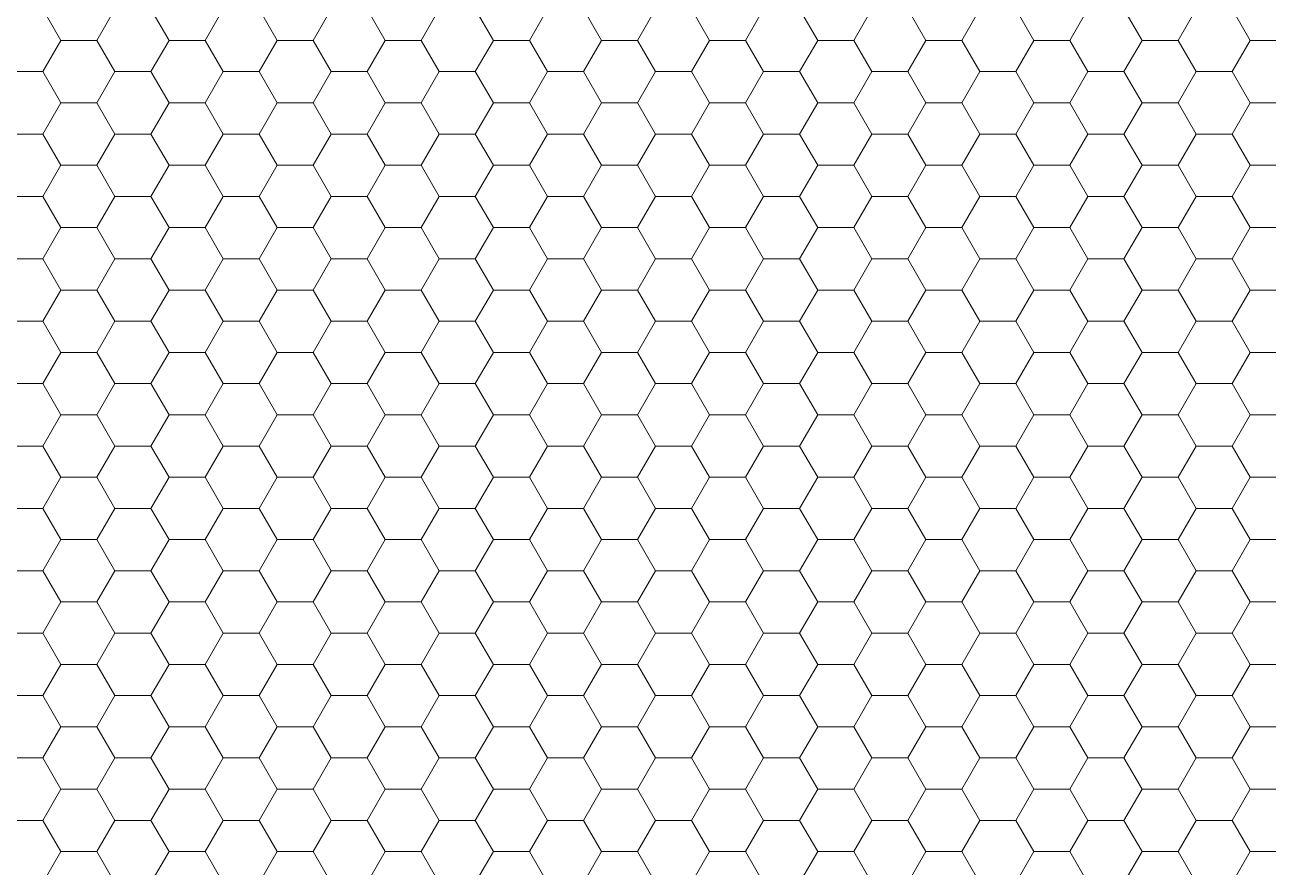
# Model space of a CAD drawing. Header units: inches. Extents: x 59 to 241, y -1 to 185.
# Drawn here: x 91.5 to 126, y 109.55 to 132.93 of the extents above; entities that cross this region are included whole.
import ezdxf

# ---------------------------------------------------------------- set-up
doc = ezdxf.new("R2010")
doc.units = ezdxf.units.IN
doc.header["$MEASUREMENT"] = 0
doc.layers.get('0').update_dxf_attribs({"lineweight": 0})

msp = doc.modelspace()

# ---------------------------------------------------------------- linework, layer by layer
at = {"color": 251, "linetype": 'Continuous', "lineweight": 0, "flags": 128}
for points in [[(93.5, 134.234), (92.5, 134.234), (92, 133.368), (92.5, 132.502), (93.5, 132.502), (94, 133.368)], [(96.5, 134.234), (95.5, 134.234), (95, 133.368), (95.5, 132.502), (96.5, 132.502), (97, 133.368)], [(99.5, 134.234), (98.5, 134.234), (98, 133.368), (98.5, 132.502), (99.5, 132.502), (100, 133.368)], [(102.5, 134.234), (101.5, 134.234), (101, 133.368), (101.5, 132.502), (102.5, 132.502), (103, 133.368)], [(105.5, 134.234), (104.5, 134.234), (104, 133.368), (104.5, 132.502), (105.5, 132.502), (106, 133.368)], [(108.5, 134.234), (107.5, 134.234), (107, 133.368), (107.5, 132.502), (108.5, 132.502), (109, 133.368)], [(111.5, 134.234), (110.5, 134.234), (110, 133.368), (110.5, 132.502), (111.5, 132.502), (112, 133.368)], [(114.5, 134.234), (113.5, 134.234), (113, 133.368), (113.5, 132.502), (114.5, 132.502), (115, 133.368)], [(117.5, 134.234), (116.5, 134.234), (116, 133.368), (116.5, 132.502), (117.5, 132.502), (118, 133.368)], [(120.5, 134.234), (119.5, 134.234), (119, 133.368), (119.5, 132.502), (120.5, 132.502), (121, 133.368)], [(123.5, 134.234), (122.5, 134.234), (122, 133.368), (122.5, 132.502), (123.5, 132.502), (124, 133.368)], [(126.5, 134.234), (125.5, 134.234), (125, 133.368), (125.5, 132.502), (126.5, 132.502), (127, 133.368)], [(92, 133.368), (91, 133.368), (90.5, 132.502), (91, 131.636), (92, 131.636), (92.5, 132.502)], [(95, 133.368), (94, 133.368), (93.5, 132.502), (94, 131.636), (95, 131.636), (95.5, 132.502)], [(98, 133.368), (97, 133.368), (96.5, 132.502), (97, 131.636), (98, 131.636), (98.5, 132.502)], [(101, 133.368), (100, 133.368), (99.5, 132.502), (100, 131.636), (101, 131.636), (101.5, 132.502)], [(104, 133.368), (103, 133.368), (102.5, 132.502), (103, 131.636), (104, 131.636), (104.5, 132.502)], [(107, 133.368), (106, 133.368), (105.5, 132.502), (106, 131.636), (107, 131.636), (107.5, 132.502)], [(110, 133.368), (109, 133.368), (108.5, 132.502), (109, 131.636), (110, 131.636), (110.5, 132.502)], [(113, 133.368), (112, 133.368), (111.5, 132.502), (112, 131.636), (113, 131.636), (113.5, 132.502)], [(116, 133.368), (115, 133.368), (114.5, 132.502), (115, 131.636), (116, 131.636), (116.5, 132.502)], [(119, 133.368), (118, 133.368), (117.5, 132.502), (118, 131.636), (119, 131.636), (119.5, 132.502)], [(122, 133.368), (121, 133.368), (120.5, 132.502), (121, 131.636), (122, 131.636), (122.5, 132.502)], [(125, 133.368), (124, 133.368), (123.5, 132.502), (124, 131.636), (125, 131.636), (125.5, 132.502)], [(93.5, 132.502), (92.5, 132.502), (92, 131.636), (92.5, 130.77), (93.5, 130.77), (94, 131.636)], [(96.5, 132.502), (95.5, 132.502), (95, 131.636), (95.5, 130.77), (96.5, 130.77), (97, 131.636)], [(99.5, 132.502), (98.5, 132.502), (98, 131.636), (98.5, 130.77), (99.5, 130.77), (100, 131.636)], [(102.5, 132.502), (101.5, 132.502), (101, 131.636), (101.5, 130.77), (102.5, 130.77), (103, 131.636)], [(105.5, 132.502), (104.5, 132.502), (104, 131.636), (104.5, 130.77), (105.5, 130.77), (106, 131.636)], [(108.5, 132.502), (107.5, 132.502), (107, 131.636), (107.5, 130.77), (108.5, 130.77), (109, 131.636)], [(111.5, 132.502), (110.5, 132.502), (110, 131.636), (110.5, 130.77), (111.5, 130.77), (112, 131.636)], [(114.5, 132.502), (113.5, 132.502), (113, 131.636), (113.5, 130.77), (114.5, 130.77), (115, 131.636)], [(117.5, 132.502), (116.5, 132.502), (116, 131.636), (116.5, 130.77), (117.5, 130.77), (118, 131.636)], [(120.5, 132.502), (119.5, 132.502), (119, 131.636), (119.5, 130.77), (120.5, 130.77), (121, 131.636)], [(123.5, 132.502), (122.5, 132.502), (122, 131.636), (122.5, 130.77), (123.5, 130.77), (124, 131.636)], [(126.5, 132.502), (125.5, 132.502), (125, 131.636), (125.5, 130.77), (126.5, 130.77), (127, 131.636)], [(92, 131.636), (91, 131.636), (90.5, 130.77), (91, 129.904), (92, 129.904), (92.5, 130.77)], [(95, 131.636), (94, 131.636), (93.5, 130.77), (94, 129.904), (95, 129.904), (95.5, 130.77)], [(98, 131.636), (97, 131.636), (96.5, 130.77), (97, 129.904), (98, 129.904), (98.5, 130.77)], [(101, 131.636), (100, 131.636), (99.5, 130.77), (100, 129.904), (101, 129.904), (101.5, 130.77)], [(104, 131.636), (103, 131.636), (102.5, 130.77), (103, 129.904), (104, 129.904), (104.5, 130.77)], [(107, 131.636), (106, 131.636), (105.5, 130.77), (106, 129.904), (107, 129.904), (107.5, 130.77)], [(110, 131.636), (109, 131.636), (108.5, 130.77), (109, 129.904), (110, 129.904), (110.5, 130.77)], [(113, 131.636), (112, 131.636), (111.5, 130.77), (112, 129.904), (113, 129.904), (113.5, 130.77)], [(116, 131.636), (115, 131.636), (114.5, 130.77), (115, 129.904), (116, 129.904), (116.5, 130.77)], [(119, 131.636), (118, 131.636), (117.5, 130.77), (118, 129.904), (119, 129.904), (119.5, 130.77)], [(122, 131.636), (121, 131.636), (120.5, 130.77), (121, 129.904), (122, 129.904), (122.5, 130.77)], [(125, 131.636), (124, 131.636), (123.5, 130.77), (124, 129.904), (125, 129.904), (125.5, 130.77)], [(93.5, 130.77), (92.5, 130.77), (92, 129.904), (92.5, 129.038), (93.5, 129.038), (94, 129.904)], [(96.5, 130.77), (95.5, 130.77), (95, 129.904), (95.5, 129.038), (96.5, 129.038), (97, 129.904)], [(99.5, 130.77), (98.5, 130.77), (98, 129.904), (98.5, 129.038), (99.5, 129.038), (100, 129.904)], [(102.5, 130.77), (101.5, 130.77), (101, 129.904), (101.5, 129.038), (102.5, 129.038), (103, 129.904)], [(105.5, 130.77), (104.5, 130.77), (104, 129.904), (104.5, 129.038), (105.5, 129.038), (106, 129.904)], [(108.5, 130.77), (107.5, 130.77), (107, 129.904), (107.5, 129.038), (108.5, 129.038), (109, 129.904)], [(111.5, 130.77), (110.5, 130.77), (110, 129.904), (110.5, 129.038), (111.5, 129.038), (112, 129.904)], [(114.5, 130.77), (113.5, 130.77), (113, 129.904), (113.5, 129.038), (114.5, 129.038), (115, 129.904)], [(117.5, 130.77), (116.5, 130.77), (116, 129.904), (116.5, 129.038), (117.5, 129.038), (118, 129.904)], [(120.5, 130.77), (119.5, 130.77), (119, 129.904), (119.5, 129.038), (120.5, 129.038), (121, 129.904)], [(123.5, 130.77), (122.5, 130.77), (122, 129.904), (122.5, 129.038), (123.5, 129.038), (124, 129.904)], [(126.5, 130.77), (125.5, 130.77), (125, 129.904), (125.5, 129.038), (126.5, 129.038), (127, 129.904)], [(92, 129.904), (91, 129.904), (90.5, 129.038), (91, 128.172), (92, 128.172), (92.5, 129.038)], [(95, 129.904), (94, 129.904), (93.5, 129.038), (94, 128.172), (95, 128.172), (95.5, 129.038)], [(98, 129.904), (97, 129.904), (96.5, 129.038), (97, 128.172), (98, 128.172), (98.5, 129.038)], [(101, 129.904), (100, 129.904), (99.5, 129.038), (100, 128.172), (101, 128.172), (101.5, 129.038)], [(104, 129.904), (103, 129.904), (102.5, 129.038), (103, 128.172), (104, 128.172), (104.5, 129.038)], [(107, 129.904), (106, 129.904), (105.5, 129.038), (106, 128.172), (107, 128.172), (107.5, 129.038)], [(110, 129.904), (109, 129.904), (108.5, 129.038), (109, 128.172), (110, 128.172), (110.5, 129.038)], [(113, 129.904), (112, 129.904), (111.5, 129.038), (112, 128.172), (113, 128.172), (113.5, 129.038)], [(116, 129.904), (115, 129.904), (114.5, 129.038), (115, 128.172), (116, 128.172), (116.5, 129.038)], [(119, 129.904), (118, 129.904), (117.5, 129.038), (118, 128.172), (119, 128.172), (119.5, 129.038)], [(122, 129.904), (121, 129.904), (120.5, 129.038), (121, 128.172), (122, 128.172), (122.5, 129.038)], [(125, 129.904), (124, 129.904), (123.5, 129.038), (124, 128.172), (125, 128.172), (125.5, 129.038)], [(93.5, 129.038), (92.5, 129.038), (92, 128.172), (92.5, 127.306), (93.5, 127.306), (94, 128.172)], [(96.5, 129.038), (95.5, 129.038), (95, 128.172), (95.5, 127.306), (96.5, 127.306), (97, 128.172)], [(99.5, 129.038), (98.5, 129.038), (98, 128.172), (98.5, 127.306), (99.5, 127.306), (100, 128.172)], [(102.5, 129.038), (101.5, 129.038), (101, 128.172), (101.5, 127.306), (102.5, 127.306), (103, 128.172)], [(105.5, 129.038), (104.5, 129.038), (104, 128.172), (104.5, 127.306), (105.5, 127.306), (106, 128.172)], [(108.5, 129.038), (107.5, 129.038), (107, 128.172), (107.5, 127.306), (108.5, 127.306), (109, 128.172)], [(111.5, 129.038), (110.5, 129.038), (110, 128.172), (110.5, 127.306), (111.5, 127.306), (112, 128.172)], [(114.5, 129.038), (113.5, 129.038), (113, 128.172), (113.5, 127.306), (114.5, 127.306), (115, 128.172)], [(117.5, 129.038), (116.5, 129.038), (116, 128.172), (116.5, 127.306), (117.5, 127.306), (118, 128.172)], [(120.5, 129.038), (119.5, 129.038), (119, 128.172), (119.5, 127.306), (120.5, 127.306), (121, 128.172)], [(123.5, 129.038), (122.5, 129.038), (122, 128.172), (122.5, 127.306), (123.5, 127.306), (124, 128.172)], [(126.5, 129.038), (125.5, 129.038), (125, 128.172), (125.5, 127.306), (126.5, 127.306), (127, 128.172)], [(92, 128.172), (91, 128.172), (90.5, 127.306), (91, 126.44), (92, 126.44), (92.5, 127.306)], [(95, 128.172), (94, 128.172), (93.5, 127.306), (94, 126.44), (95, 126.44), (95.5, 127.306)], [(98, 128.172), (97, 128.172), (96.5, 127.306), (97, 126.44), (98, 126.44), (98.5, 127.306)], [(101, 128.172), (100, 128.172), (99.5, 127.306), (100, 126.44), (101, 126.44), (101.5, 127.306)], [(104, 128.172), (103, 128.172), (102.5, 127.306), (103, 126.44), (104, 126.44), (104.5, 127.306)], [(107, 128.172), (106, 128.172), (105.5, 127.306), (106, 126.44), (107, 126.44), (107.5, 127.306)], [(110, 128.172), (109, 128.172), (108.5, 127.306), (109, 126.44), (110, 126.44), (110.5, 127.306)], [(113, 128.172), (112, 128.172), (111.5, 127.306), (112, 126.44), (113, 126.44), (113.5, 127.306)], [(116, 128.172), (115, 128.172), (114.5, 127.306), (115, 126.44), (116, 126.44), (116.5, 127.306)], [(119, 128.172), (118, 128.172), (117.5, 127.306), (118, 126.44), (119, 126.44), (119.5, 127.306)], [(122, 128.172), (121, 128.172), (120.5, 127.306), (121, 126.44), (122, 126.44), (122.5, 127.306)], [(125, 128.172), (124, 128.172), (123.5, 127.306), (124, 126.44), (125, 126.44), (125.5, 127.306)], [(93.5, 127.306), (92.5, 127.306), (92, 126.44), (92.5, 125.574), (93.5, 125.574), (94, 126.44)], [(96.5, 127.306), (95.5, 127.306), (95, 126.44), (95.5, 125.574), (96.5, 125.574), (97, 126.44)], [(99.5, 127.306), (98.5, 127.306), (98, 126.44), (98.5, 125.574), (99.5, 125.574), (100, 126.44)], [(102.5, 127.306), (101.5, 127.306), (101, 126.44), (101.5, 125.574), (102.5, 125.574), (103, 126.44)], [(105.5, 127.306), (104.5, 127.306), (104, 126.44), (104.5, 125.574), (105.5, 125.574), (106, 126.44)], [(108.5, 127.306), (107.5, 127.306), (107, 126.44), (107.5, 125.574), (108.5, 125.574), (109, 126.44)], [(111.5, 127.306), (110.5, 127.306), (110, 126.44), (110.5, 125.574), (111.5, 125.574), (112, 126.44)], [(114.5, 127.306), (113.5, 127.306), (113, 126.44), (113.5, 125.574), (114.5, 125.574), (115, 126.44)], [(117.5, 127.306), (116.5, 127.306), (116, 126.44), (116.5, 125.574), (117.5, 125.574), (118, 126.44)], [(120.5, 127.306), (119.5, 127.306), (119, 126.44), (119.5, 125.574), (120.5, 125.574), (121, 126.44)], [(123.5, 127.306), (122.5, 127.306), (122, 126.44), (122.5, 125.574), (123.5, 125.574), (124, 126.44)], [(126.5, 127.306), (125.5, 127.306), (125, 126.44), (125.5, 125.574), (126.5, 125.574), (127, 126.44)], [(92, 126.44), (91, 126.44), (90.5, 125.574), (91, 124.708), (92, 124.708), (92.5, 125.574)], [(95, 126.44), (94, 126.44), (93.5, 125.574), (94, 124.708), (95, 124.708), (95.5, 125.574)], [(98, 126.44), (97, 126.44), (96.5, 125.574), (97, 124.708), (98, 124.708), (98.5, 125.574)], [(101, 126.44), (100, 126.44), (99.5, 125.574), (100, 124.708), (101, 124.708), (101.5, 125.574)], [(104, 126.44), (103, 126.44), (102.5, 125.574), (103, 124.708), (104, 124.708), (104.5, 125.574)], [(107, 126.44), (106, 126.44), (105.5, 125.574), (106, 124.708), (107, 124.708), (107.5, 125.574)], [(110, 126.44), (109, 126.44), (108.5, 125.574), (109, 124.708), (110, 124.708), (110.5, 125.574)], [(113, 126.44), (112, 126.44), (111.5, 125.574), (112, 124.708), (113, 124.708), (113.5, 125.574)], [(116, 126.44), (115, 126.44), (114.5, 125.574), (115, 124.708), (116, 124.708), (116.5, 125.574)], [(119, 126.44), (118, 126.44), (117.5, 125.574), (118, 124.708), (119, 124.708), (119.5, 125.574)], [(122, 126.44), (121, 126.44), (120.5, 125.574), (121, 124.708), (122, 124.708), (122.5, 125.574)], [(125, 126.44), (124, 126.44), (123.5, 125.574), (124, 124.708), (125, 124.708), (125.5, 125.574)], [(93.5, 125.574), (92.5, 125.574), (92, 124.708), (92.5, 123.842), (93.5, 123.842), (94, 124.708)], [(96.5, 125.574), (95.5, 125.574), (95, 124.708), (95.5, 123.842), (96.5, 123.842), (97, 124.708)], [(99.5, 125.574), (98.5, 125.574), (98, 124.708), (98.5, 123.842), (99.5, 123.842), (100, 124.708)], [(102.5, 125.574), (101.5, 125.574), (101, 124.708), (101.5, 123.842), (102.5, 123.842), (103, 124.708)], [(105.5, 125.574), (104.5, 125.574), (104, 124.708), (104.5, 123.842), (105.5, 123.842), (106, 124.708)], [(108.5, 125.574), (107.5, 125.574), (107, 124.708), (107.5, 123.842), (108.5, 123.842), (109, 124.708)], [(111.5, 125.574), (110.5, 125.574), (110, 124.708), (110.5, 123.842), (111.5, 123.842), (112, 124.708)], [(114.5, 125.574), (113.5, 125.574), (113, 124.708), (113.5, 123.842), (114.5, 123.842), (115, 124.708)], [(117.5, 125.574), (116.5, 125.574), (116, 124.708), (116.5, 123.842), (117.5, 123.842), (118, 124.708)], [(120.5, 125.574), (119.5, 125.574), (119, 124.708), (119.5, 123.842), (120.5, 123.842), (121, 124.708)], [(123.5, 125.574), (122.5, 125.574), (122, 124.708), (122.5, 123.842), (123.5, 123.842), (124, 124.708)], [(126.5, 125.574), (125.5, 125.574), (125, 124.708), (125.5, 123.842), (126.5, 123.842), (127, 124.708)], [(92, 124.708), (91, 124.708), (90.5, 123.842), (91, 122.976), (92, 122.976), (92.5, 123.842)], [(95, 124.708), (94, 124.708), (93.5, 123.842), (94, 122.976), (95, 122.976), (95.5, 123.842)], [(98, 124.708), (97, 124.708), (96.5, 123.842), (97, 122.976), (98, 122.976), (98.5, 123.842)], [(101, 124.708), (100, 124.708), (99.5, 123.842), (100, 122.976), (101, 122.976), (101.5, 123.842)], [(104, 124.708), (103, 124.708), (102.5, 123.842), (103, 122.976), (104, 122.976), (104.5, 123.842)], [(107, 124.708), (106, 124.708), (105.5, 123.842), (106, 122.976), (107, 122.976), (107.5, 123.842)], [(110, 124.708), (109, 124.708), (108.5, 123.842), (109, 122.976), (110, 122.976), (110.5, 123.842)], [(113, 124.708), (112, 124.708), (111.5, 123.842), (112, 122.976), (113, 122.976), (113.5, 123.842)], [(116, 124.708), (115, 124.708), (114.5, 123.842), (115, 122.976), (116, 122.976), (116.5, 123.842)], [(119, 124.708), (118, 124.708), (117.5, 123.842), (118, 122.976), (119, 122.976), (119.5, 123.842)], [(122, 124.708), (121, 124.708), (120.5, 123.842), (121, 122.976), (122, 122.976), (122.5, 123.842)], [(125, 124.708), (124, 124.708), (123.5, 123.842), (124, 122.976), (125, 122.976), (125.5, 123.842)], [(93.5, 123.842), (92.5, 123.842), (92, 122.976), (92.5, 122.11), (93.5, 122.11), (94, 122.976)], [(96.5, 123.842), (95.5, 123.842), (95, 122.976), (95.5, 122.11), (96.5, 122.11), (97, 122.976)], [(99.5, 123.842), (98.5, 123.842), (98, 122.976), (98.5, 122.11), (99.5, 122.11), (100, 122.976)], [(102.5, 123.842), (101.5, 123.842), (101, 122.976), (101.5, 122.11), (102.5, 122.11), (103, 122.976)], [(105.5, 123.842), (104.5, 123.842), (104, 122.976), (104.5, 122.11), (105.5, 122.11), (106, 122.976)], [(108.5, 123.842), (107.5, 123.842), (107, 122.976), (107.5, 122.11), (108.5, 122.11), (109, 122.976)], [(111.5, 123.842), (110.5, 123.842), (110, 122.976), (110.5, 122.11), (111.5, 122.11), (112, 122.976)], [(114.5, 123.842), (113.5, 123.842), (113, 122.976), (113.5, 122.11), (114.5, 122.11), (115, 122.976)], [(117.5, 123.842), (116.5, 123.842), (116, 122.976), (116.5, 122.11), (117.5, 122.11), (118, 122.976)], [(120.5, 123.842), (119.5, 123.842), (119, 122.976), (119.5, 122.11), (120.5, 122.11), (121, 122.976)], [(123.5, 123.842), (122.5, 123.842), (122, 122.976), (122.5, 122.11), (123.5, 122.11), (124, 122.976)], [(126.5, 123.842), (125.5, 123.842), (125, 122.976), (125.5, 122.11), (126.5, 122.11), (127, 122.976)], [(92, 122.976), (91, 122.976), (90.5, 122.11), (91, 121.243), (92, 121.243), (92.5, 122.11)], [(95, 122.976), (94, 122.976), (93.5, 122.11), (94, 121.243), (95, 121.243), (95.5, 122.11)], [(98, 122.976), (97, 122.976), (96.5, 122.11), (97, 121.243), (98, 121.243), (98.5, 122.11)], [(101, 122.976), (100, 122.976), (99.5, 122.11), (100, 121.243), (101, 121.243), (101.5, 122.11)], [(104, 122.976), (103, 122.976), (102.5, 122.11), (103, 121.243), (104, 121.243), (104.5, 122.11)], [(107, 122.976), (106, 122.976), (105.5, 122.11), (106, 121.243), (107, 121.243), (107.5, 122.11)], [(110, 122.976), (109, 122.976), (108.5, 122.11), (109, 121.243), (110, 121.243), (110.5, 122.11)], [(113, 122.976), (112, 122.976), (111.5, 122.11), (112, 121.243), (113, 121.243), (113.5, 122.11)], [(116, 122.976), (115, 122.976), (114.5, 122.11), (115, 121.243), (116, 121.243), (116.5, 122.11)], [(119, 122.976), (118, 122.976), (117.5, 122.11), (118, 121.243), (119, 121.243), (119.5, 122.11)], [(122, 122.976), (121, 122.976), (120.5, 122.11), (121, 121.243), (122, 121.243), (122.5, 122.11)], [(125, 122.976), (124, 122.976), (123.5, 122.11), (124, 121.243), (125, 121.243), (125.5, 122.11)], [(93.5, 122.11), (92.5, 122.11), (92, 121.243), (92.5, 120.377), (93.5, 120.377), (94, 121.243)], [(96.5, 122.11), (95.5, 122.11), (95, 121.243), (95.5, 120.377), (96.5, 120.377), (97, 121.243)], [(99.5, 122.11), (98.5, 122.11), (98, 121.243), (98.5, 120.377), (99.5, 120.377), (100, 121.243)], [(102.5, 122.11), (101.5, 122.11), (101, 121.243), (101.5, 120.377), (102.5, 120.377), (103, 121.243)], [(105.5, 122.11), (104.5, 122.11), (104, 121.243), (104.5, 120.377), (105.5, 120.377), (106, 121.243)], [(108.5, 122.11), (107.5, 122.11), (107, 121.243), (107.5, 120.377), (108.5, 120.377), (109, 121.243)], [(111.5, 122.11), (110.5, 122.11), (110, 121.243), (110.5, 120.377), (111.5, 120.377), (112, 121.243)], [(114.5, 122.11), (113.5, 122.11), (113, 121.243), (113.5, 120.377), (114.5, 120.377), (115, 121.243)], [(117.5, 122.11), (116.5, 122.11), (116, 121.243), (116.5, 120.377), (117.5, 120.377), (118, 121.243)], [(120.5, 122.11), (119.5, 122.11), (119, 121.243), (119.5, 120.377), (120.5, 120.377), (121, 121.243)], [(123.5, 122.11), (122.5, 122.11), (122, 121.243), (122.5, 120.377), (123.5, 120.377), (124, 121.243)], [(126.5, 122.11), (125.5, 122.11), (125, 121.243), (125.5, 120.377), (126.5, 120.377), (127, 121.243)], [(92, 121.243), (91, 121.243), (90.5, 120.377), (91, 119.511), (92, 119.511), (92.5, 120.377)], [(95, 121.243), (94, 121.243), (93.5, 120.377), (94, 119.511), (95, 119.511), (95.5, 120.377)], [(98, 121.243), (97, 121.243), (96.5, 120.377), (97, 119.511), (98, 119.511), (98.5, 120.377)], [(101, 121.243), (100, 121.243), (99.5, 120.377), (100, 119.511), (101, 119.511), (101.5, 120.377)], [(104, 121.243), (103, 121.243), (102.5, 120.377), (103, 119.511), (104, 119.511), (104.5, 120.377)], [(107, 121.243), (106, 121.243), (105.5, 120.377), (106, 119.511), (107, 119.511), (107.5, 120.377)], [(110, 121.243), (109, 121.243), (108.5, 120.377), (109, 119.511), (110, 119.511), (110.5, 120.377)], [(113, 121.243), (112, 121.243), (111.5, 120.377), (112, 119.511), (113, 119.511), (113.5, 120.377)], [(116, 121.243), (115, 121.243), (114.5, 120.377), (115, 119.511), (116, 119.511), (116.5, 120.377)], [(119, 121.243), (118, 121.243), (117.5, 120.377), (118, 119.511), (119, 119.511), (119.5, 120.377)], [(122, 121.243), (121, 121.243), (120.5, 120.377), (121, 119.511), (122, 119.511), (122.5, 120.377)], [(125, 121.243), (124, 121.243), (123.5, 120.377), (124, 119.511), (125, 119.511), (125.5, 120.377)], [(93.5, 120.377), (92.5, 120.377), (92, 119.511), (92.5, 118.645), (93.5, 118.645), (94, 119.511)], [(96.5, 120.377), (95.5, 120.377), (95, 119.511), (95.5, 118.645), (96.5, 118.645), (97, 119.511)], [(99.5, 120.377), (98.5, 120.377), (98, 119.511), (98.5, 118.645), (99.5, 118.645), (100, 119.511)], [(102.5, 120.377), (101.5, 120.377), (101, 119.511), (101.5, 118.645), (102.5, 118.645), (103, 119.511)], [(105.5, 120.377), (104.5, 120.377), (104, 119.511), (104.5, 118.645), (105.5, 118.645), (106, 119.511)], [(108.5, 120.377), (107.5, 120.377), (107, 119.511), (107.5, 118.645), (108.5, 118.645), (109, 119.511)], [(111.5, 120.377), (110.5, 120.377), (110, 119.511), (110.5, 118.645), (111.5, 118.645), (112, 119.511)], [(114.5, 120.377), (113.5, 120.377), (113, 119.511), (113.5, 118.645), (114.5, 118.645), (115, 119.511)], [(117.5, 120.377), (116.5, 120.377), (116, 119.511), (116.5, 118.645), (117.5, 118.645), (118, 119.511)], [(120.5, 120.377), (119.5, 120.377), (119, 119.511), (119.5, 118.645), (120.5, 118.645), (121, 119.511)], [(123.5, 120.377), (122.5, 120.377), (122, 119.511), (122.5, 118.645), (123.5, 118.645), (124, 119.511)], [(126.5, 120.377), (125.5, 120.377), (125, 119.511), (125.5, 118.645), (126.5, 118.645), (127, 119.511)], [(92, 119.511), (91, 119.511), (90.5, 118.645), (91, 117.779), (92, 117.779), (92.5, 118.645)], [(95, 119.511), (94, 119.511), (93.5, 118.645), (94, 117.779), (95, 117.779), (95.5, 118.645)], [(98, 119.511), (97, 119.511), (96.5, 118.645), (97, 117.779), (98, 117.779), (98.5, 118.645)], [(101, 119.511), (100, 119.511), (99.5, 118.645), (100, 117.779), (101, 117.779), (101.5, 118.645)], [(104, 119.511), (103, 119.511), (102.5, 118.645), (103, 117.779), (104, 117.779), (104.5, 118.645)], [(107, 119.511), (106, 119.511), (105.5, 118.645), (106, 117.779), (107, 117.779), (107.5, 118.645)], [(110, 119.511), (109, 119.511), (108.5, 118.645), (109, 117.779), (110, 117.779), (110.5, 118.645)], [(113, 119.511), (112, 119.511), (111.5, 118.645), (112, 117.779), (113, 117.779), (113.5, 118.645)], [(116, 119.511), (115, 119.511), (114.5, 118.645), (115, 117.779), (116, 117.779), (116.5, 118.645)], [(119, 119.511), (118, 119.511), (117.5, 118.645), (118, 117.779), (119, 117.779), (119.5, 118.645)], [(122, 119.511), (121, 119.511), (120.5, 118.645), (121, 117.779), (122, 117.779), (122.5, 118.645)], [(125, 119.511), (124, 119.511), (123.5, 118.645), (124, 117.779), (125, 117.779), (125.5, 118.645)], [(93.5, 118.645), (92.5, 118.645), (92, 117.779), (92.5, 116.913), (93.5, 116.913), (94, 117.779)], [(96.5, 118.645), (95.5, 118.645), (95, 117.779), (95.5, 116.913), (96.5, 116.913), (97, 117.779)], [(99.5, 118.645), (98.5, 118.645), (98, 117.779), (98.5, 116.913), (99.5, 116.913), (100, 117.779)], [(102.5, 118.645), (101.5, 118.645), (101, 117.779), (101.5, 116.913), (102.5, 116.913), (103, 117.779)], [(105.5, 118.645), (104.5, 118.645), (104, 117.779), (104.5, 116.913), (105.5, 116.913), (106, 117.779)], [(108.5, 118.645), (107.5, 118.645), (107, 117.779), (107.5, 116.913), (108.5, 116.913), (109, 117.779)], [(111.5, 118.645), (110.5, 118.645), (110, 117.779), (110.5, 116.913), (111.5, 116.913), (112, 117.779)], [(114.5, 118.645), (113.5, 118.645), (113, 117.779), (113.5, 116.913), (114.5, 116.913), (115, 117.779)], [(117.5, 118.645), (116.5, 118.645), (116, 117.779), (116.5, 116.913), (117.5, 116.913), (118, 117.779)], [(120.5, 118.645), (119.5, 118.645), (119, 117.779), (119.5, 116.913), (120.5, 116.913), (121, 117.779)], [(123.5, 118.645), (122.5, 118.645), (122, 117.779), (122.5, 116.913), (123.5, 116.913), (124, 117.779)], [(126.5, 118.645), (125.5, 118.645), (125, 117.779), (125.5, 116.913), (126.5, 116.913), (127, 117.779)], [(92, 117.779), (91, 117.779), (90.5, 116.913), (91, 116.047), (92, 116.047), (92.5, 116.913)], [(95, 117.779), (94, 117.779), (93.5, 116.913), (94, 116.047), (95, 116.047), (95.5, 116.913)], [(98, 117.779), (97, 117.779), (96.5, 116.913), (97, 116.047), (98, 116.047), (98.5, 116.913)], [(101, 117.779), (100, 117.779), (99.5, 116.913), (100, 116.047), (101, 116.047), (101.5, 116.913)], [(104, 117.779), (103, 117.779), (102.5, 116.913), (103, 116.047), (104, 116.047), (104.5, 116.913)], [(107, 117.779), (106, 117.779), (105.5, 116.913), (106, 116.047), (107, 116.047), (107.5, 116.913)], [(110, 117.779), (109, 117.779), (108.5, 116.913), (109, 116.047), (110, 116.047), (110.5, 116.913)], [(113, 117.779), (112, 117.779), (111.5, 116.913), (112, 116.047), (113, 116.047), (113.5, 116.913)], [(116, 117.779), (115, 117.779), (114.5, 116.913), (115, 116.047), (116, 116.047), (116.5, 116.913)], [(119, 117.779), (118, 117.779), (117.5, 116.913), (118, 116.047), (119, 116.047), (119.5, 116.913)], [(122, 117.779), (121, 117.779), (120.5, 116.913), (121, 116.047), (122, 116.047), (122.5, 116.913)], [(125, 117.779), (124, 117.779), (123.5, 116.913), (124, 116.047), (125, 116.047), (125.5, 116.913)], [(93.5, 116.913), (92.5, 116.913), (92, 116.047), (92.5, 115.181), (93.5, 115.181), (94, 116.047)], [(96.5, 116.913), (95.5, 116.913), (95, 116.047), (95.5, 115.181), (96.5, 115.181), (97, 116.047)], [(99.5, 116.913), (98.5, 116.913), (98, 116.047), (98.5, 115.181), (99.5, 115.181), (100, 116.047)], [(102.5, 116.913), (101.5, 116.913), (101, 116.047), (101.5, 115.181), (102.5, 115.181), (103, 116.047)], [(105.5, 116.913), (104.5, 116.913), (104, 116.047), (104.5, 115.181), (105.5, 115.181), (106, 116.047)], [(108.5, 116.913), (107.5, 116.913), (107, 116.047), (107.5, 115.181), (108.5, 115.181), (109, 116.047)], [(111.5, 116.913), (110.5, 116.913), (110, 116.047), (110.5, 115.181), (111.5, 115.181), (112, 116.047)], [(114.5, 116.913), (113.5, 116.913), (113, 116.047), (113.5, 115.181), (114.5, 115.181), (115, 116.047)], [(117.5, 116.913), (116.5, 116.913), (116, 116.047), (116.5, 115.181), (117.5, 115.181), (118, 116.047)], [(120.5, 116.913), (119.5, 116.913), (119, 116.047), (119.5, 115.181), (120.5, 115.181), (121, 116.047)], [(123.5, 116.913), (122.5, 116.913), (122, 116.047), (122.5, 115.181), (123.5, 115.181), (124, 116.047)], [(126.5, 116.913), (125.5, 116.913), (125, 116.047), (125.5, 115.181), (126.5, 115.181), (127, 116.047)], [(92, 116.047), (91, 116.047), (90.5, 115.181), (91, 114.315), (92, 114.315), (92.5, 115.181)], [(95, 116.047), (94, 116.047), (93.5, 115.181), (94, 114.315), (95, 114.315), (95.5, 115.181)], [(98, 116.047), (97, 116.047), (96.5, 115.181), (97, 114.315), (98, 114.315), (98.5, 115.181)], [(101, 116.047), (100, 116.047), (99.5, 115.181), (100, 114.315), (101, 114.315), (101.5, 115.181)], [(104, 116.047), (103, 116.047), (102.5, 115.181), (103, 114.315), (104, 114.315), (104.5, 115.181)], [(107, 116.047), (106, 116.047), (105.5, 115.181), (106, 114.315), (107, 114.315), (107.5, 115.181)], [(110, 116.047), (109, 116.047), (108.5, 115.181), (109, 114.315), (110, 114.315), (110.5, 115.181)], [(113, 116.047), (112, 116.047), (111.5, 115.181), (112, 114.315), (113, 114.315), (113.5, 115.181)], [(116, 116.047), (115, 116.047), (114.5, 115.181), (115, 114.315), (116, 114.315), (116.5, 115.181)], [(119, 116.047), (118, 116.047), (117.5, 115.181), (118, 114.315), (119, 114.315), (119.5, 115.181)], [(122, 116.047), (121, 116.047), (120.5, 115.181), (121, 114.315), (122, 114.315), (122.5, 115.181)], [(125, 116.047), (124, 116.047), (123.5, 115.181), (124, 114.315), (125, 114.315), (125.5, 115.181)], [(93.5, 115.181), (92.5, 115.181), (92, 114.315), (92.5, 113.449), (93.5, 113.449), (94, 114.315)], [(96.5, 115.181), (95.5, 115.181), (95, 114.315), (95.5, 113.449), (96.5, 113.449), (97, 114.315)], [(99.5, 115.181), (98.5, 115.181), (98, 114.315), (98.5, 113.449), (99.5, 113.449), (100, 114.315)], [(102.5, 115.181), (101.5, 115.181), (101, 114.315), (101.5, 113.449), (102.5, 113.449), (103, 114.315)], [(105.5, 115.181), (104.5, 115.181), (104, 114.315), (104.5, 113.449), (105.5, 113.449), (106, 114.315)], [(108.5, 115.181), (107.5, 115.181), (107, 114.315), (107.5, 113.449), (108.5, 113.449), (109, 114.315)], [(111.5, 115.181), (110.5, 115.181), (110, 114.315), (110.5, 113.449), (111.5, 113.449), (112, 114.315)], [(114.5, 115.181), (113.5, 115.181), (113, 114.315), (113.5, 113.449), (114.5, 113.449), (115, 114.315)], [(117.5, 115.181), (116.5, 115.181), (116, 114.315), (116.5, 113.449), (117.5, 113.449), (118, 114.315)], [(120.5, 115.181), (119.5, 115.181), (119, 114.315), (119.5, 113.449), (120.5, 113.449), (121, 114.315)], [(123.5, 115.181), (122.5, 115.181), (122, 114.315), (122.5, 113.449), (123.5, 113.449), (124, 114.315)], [(126.5, 115.181), (125.5, 115.181), (125, 114.315), (125.5, 113.449), (126.5, 113.449), (127, 114.315)], [(92, 114.315), (91, 114.315), (90.5, 113.449), (91, 112.583), (92, 112.583), (92.5, 113.449)], [(95, 114.315), (94, 114.315), (93.5, 113.449), (94, 112.583), (95, 112.583), (95.5, 113.449)], [(98, 114.315), (97, 114.315), (96.5, 113.449), (97, 112.583), (98, 112.583), (98.5, 113.449)], [(101, 114.315), (100, 114.315), (99.5, 113.449), (100, 112.583), (101, 112.583), (101.5, 113.449)], [(104, 114.315), (103, 114.315), (102.5, 113.449), (103, 112.583), (104, 112.583), (104.5, 113.449)], [(107, 114.315), (106, 114.315), (105.5, 113.449), (106, 112.583), (107, 112.583), (107.5, 113.449)], [(110, 114.315), (109, 114.315), (108.5, 113.449), (109, 112.583), (110, 112.583), (110.5, 113.449)], [(113, 114.315), (112, 114.315), (111.5, 113.449), (112, 112.583), (113, 112.583), (113.5, 113.449)], [(116, 114.315), (115, 114.315), (114.5, 113.449), (115, 112.583), (116, 112.583), (116.5, 113.449)], [(119, 114.315), (118, 114.315), (117.5, 113.449), (118, 112.583), (119, 112.583), (119.5, 113.449)], [(122, 114.315), (121, 114.315), (120.5, 113.449), (121, 112.583), (122, 112.583), (122.5, 113.449)], [(125, 114.315), (124, 114.315), (123.5, 113.449), (124, 112.583), (125, 112.583), (125.5, 113.449)], [(93.5, 113.449), (92.5, 113.449), (92, 112.583), (92.5, 111.717), (93.5, 111.717), (94, 112.583)], [(96.5, 113.449), (95.5, 113.449), (95, 112.583), (95.5, 111.717), (96.5, 111.717), (97, 112.583)], [(99.5, 113.449), (98.5, 113.449), (98, 112.583), (98.5, 111.717), (99.5, 111.717), (100, 112.583)], [(102.5, 113.449), (101.5, 113.449), (101, 112.583), (101.5, 111.717), (102.5, 111.717), (103, 112.583)], [(105.5, 113.449), (104.5, 113.449), (104, 112.583), (104.5, 111.717), (105.5, 111.717), (106, 112.583)], [(108.5, 113.449), (107.5, 113.449), (107, 112.583), (107.5, 111.717), (108.5, 111.717), (109, 112.583)], [(111.5, 113.449), (110.5, 113.449), (110, 112.583), (110.5, 111.717), (111.5, 111.717), (112, 112.583)], [(114.5, 113.449), (113.5, 113.449), (113, 112.583), (113.5, 111.717), (114.5, 111.717), (115, 112.583)], [(117.5, 113.449), (116.5, 113.449), (116, 112.583), (116.5, 111.717), (117.5, 111.717), (118, 112.583)], [(120.5, 113.449), (119.5, 113.449), (119, 112.583), (119.5, 111.717), (120.5, 111.717), (121, 112.583)], [(123.5, 113.449), (122.5, 113.449), (122, 112.583), (122.5, 111.717), (123.5, 111.717), (124, 112.583)], [(126.5, 113.449), (125.5, 113.449), (125, 112.583), (125.5, 111.717), (126.5, 111.717), (127, 112.583)], [(92, 112.583), (91, 112.583), (90.5, 111.717), (91, 110.851), (92, 110.851), (92.5, 111.717)], [(95, 112.583), (94, 112.583), (93.5, 111.717), (94, 110.851), (95, 110.851), (95.5, 111.717)], [(98, 112.583), (97, 112.583), (96.5, 111.717), (97, 110.851), (98, 110.851), (98.5, 111.717)], [(101, 112.583), (100, 112.583), (99.5, 111.717), (100, 110.851), (101, 110.851), (101.5, 111.717)], [(104, 112.583), (103, 112.583), (102.5, 111.717), (103, 110.851), (104, 110.851), (104.5, 111.717)], [(107, 112.583), (106, 112.583), (105.5, 111.717), (106, 110.851), (107, 110.851), (107.5, 111.717)], [(110, 112.583), (109, 112.583), (108.5, 111.717), (109, 110.851), (110, 110.851), (110.5, 111.717)], [(113, 112.583), (112, 112.583), (111.5, 111.717), (112, 110.851), (113, 110.851), (113.5, 111.717)], [(116, 112.583), (115, 112.583), (114.5, 111.717), (115, 110.851), (116, 110.851), (116.5, 111.717)], [(119, 112.583), (118, 112.583), (117.5, 111.717), (118, 110.851), (119, 110.851), (119.5, 111.717)], [(122, 112.583), (121, 112.583), (120.5, 111.717), (121, 110.851), (122, 110.851), (122.5, 111.717)], [(125, 112.583), (124, 112.583), (123.5, 111.717), (124, 110.851), (125, 110.851), (125.5, 111.717)], [(93.5, 111.717), (92.5, 111.717), (92, 110.851), (92.5, 109.985), (93.5, 109.985), (94, 110.851)], [(96.5, 111.717), (95.5, 111.717), (95, 110.851), (95.5, 109.985), (96.5, 109.985), (97, 110.851)], [(99.5, 111.717), (98.5, 111.717), (98, 110.851), (98.5, 109.985), (99.5, 109.985), (100, 110.851)], [(102.5, 111.717), (101.5, 111.717), (101, 110.851), (101.5, 109.985), (102.5, 109.985), (103, 110.851)], [(105.5, 111.717), (104.5, 111.717), (104, 110.851), (104.5, 109.985), (105.5, 109.985), (106, 110.851)], [(108.5, 111.717), (107.5, 111.717), (107, 110.851), (107.5, 109.985), (108.5, 109.985), (109, 110.851)], [(111.5, 111.717), (110.5, 111.717), (110, 110.851), (110.5, 109.985), (111.5, 109.985), (112, 110.851)], [(114.5, 111.717), (113.5, 111.717), (113, 110.851), (113.5, 109.985), (114.5, 109.985), (115, 110.851)], [(117.5, 111.717), (116.5, 111.717), (116, 110.851), (116.5, 109.985), (117.5, 109.985), (118, 110.851)], [(120.5, 111.717), (119.5, 111.717), (119, 110.851), (119.5, 109.985), (120.5, 109.985), (121, 110.851)], [(123.5, 111.717), (122.5, 111.717), (122, 110.851), (122.5, 109.985), (123.5, 109.985), (124, 110.851)], [(126.5, 111.717), (125.5, 111.717), (125, 110.851), (125.5, 109.985), (126.5, 109.985), (127, 110.851)], [(92, 110.851), (91, 110.851), (90.5, 109.985), (91, 109.119), (92, 109.119), (92.5, 109.985)], [(95, 110.851), (94, 110.851), (93.5, 109.985), (94, 109.119), (95, 109.119), (95.5, 109.985)], [(98, 110.851), (97, 110.851), (96.5, 109.985), (97, 109.119), (98, 109.119), (98.5, 109.985)], [(101, 110.851), (100, 110.851), (99.5, 109.985), (100, 109.119), (101, 109.119), (101.5, 109.985)], [(104, 110.851), (103, 110.851), (102.5, 109.985), (103, 109.119), (104, 109.119), (104.5, 109.985)], [(107, 110.851), (106, 110.851), (105.5, 109.985), (106, 109.119), (107, 109.119), (107.5, 109.985)], [(110, 110.851), (109, 110.851), (108.5, 109.985), (109, 109.119), (110, 109.119), (110.5, 109.985)], [(113, 110.851), (112, 110.851), (111.5, 109.985), (112, 109.119), (113, 109.119), (113.5, 109.985)], [(116, 110.851), (115, 110.851), (114.5, 109.985), (115, 109.119), (116, 109.119), (116.5, 109.985)], [(119, 110.851), (118, 110.851), (117.5, 109.985), (118, 109.119), (119, 109.119), (119.5, 109.985)], [(122, 110.851), (121, 110.851), (120.5, 109.985), (121, 109.119), (122, 109.119), (122.5, 109.985)], [(125, 110.851), (124, 110.851), (123.5, 109.985), (124, 109.119), (125, 109.119), (125.5, 109.985)], [(93.5, 109.985), (92.5, 109.985), (92, 109.119), (92.5, 108.253), (93.5, 108.253), (94, 109.119)], [(96.5, 109.985), (95.5, 109.985), (95, 109.119), (95.5, 108.253), (96.5, 108.253), (97, 109.119)], [(99.5, 109.985), (98.5, 109.985), (98, 109.119), (98.5, 108.253), (99.5, 108.253), (100, 109.119)], [(102.5, 109.985), (101.5, 109.985), (101, 109.119), (101.5, 108.253), (102.5, 108.253), (103, 109.119)], [(105.5, 109.985), (104.5, 109.985), (104, 109.119), (104.5, 108.253), (105.5, 108.253), (106, 109.119)], [(108.5, 109.985), (107.5, 109.985), (107, 109.119), (107.5, 108.253), (108.5, 108.253), (109, 109.119)], [(111.5, 109.985), (110.5, 109.985), (110, 109.119), (110.5, 108.253), (111.5, 108.253), (112, 109.119)], [(114.5, 109.985), (113.5, 109.985), (113, 109.119), (113.5, 108.253), (114.5, 108.253), (115, 109.119)], [(117.5, 109.985), (116.5, 109.985), (116, 109.119), (116.5, 108.253), (117.5, 108.253), (118, 109.119)], [(120.5, 109.985), (119.5, 109.985), (119, 109.119), (119.5, 108.253), (120.5, 108.253), (121, 109.119)], [(123.5, 109.985), (122.5, 109.985), (122, 109.119), (122.5, 108.253), (123.5, 108.253), (124, 109.119)], [(126.5, 109.985), (125.5, 109.985), (125, 109.119), (125.5, 108.253), (126.5, 108.253), (127, 109.119)]]:
    msp.add_lwpolyline(points, close=True, dxfattribs=at)
at = {"color": 7, "linetype": 'Continuous', "lineweight": 0}
msp.add_circle((150, 86.602), 84, dxfattribs=at)

doc.saveas('drawing.dxf')
